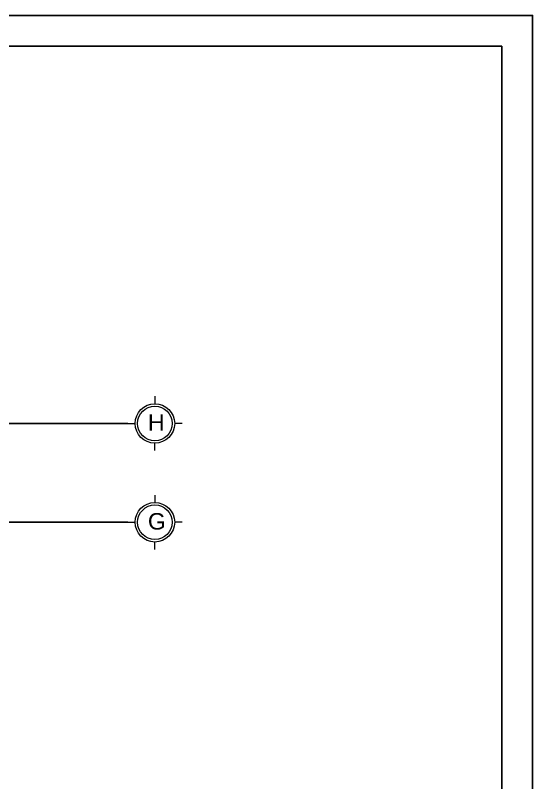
# Model space of a CAD drawing. Extents: x 134921 to 2525442, y -280073 to 23449.
# Drawn here: x 188605 to 204303, y 150 to 23449 of the extents above; entities that cross this region are included whole.
import ezdxf

# ---------------------------------------------------------------- set-up
doc = ezdxf.new("R2010")
doc.units = 0
doc.linetypes.add('X_GRID$0$CENTER', pattern=[2, 1.25, -0.25, 0.25, -0.25])
doc.layers.get('0').update_dxf_attribs({"linetype": 'CONTINUOUS'})
doc.layers.get('Defpoints').update_dxf_attribs({"linetype": 'CONTINUOUS'})
for name, color, linetype, lineweight in [('A-ARROW', 4, 'CONTINUOUS', 20), ('dims', 1, 'CONTINUOUS', 18), ('X_GRID$0$symb', 6, 'CONTINUOUS', 25), ('X_LANDSCAPE$0$CAY', 84, 'CONTINUOUS', 5)]:
    doc.layers.add(name, color=color, linetype=linetype, lineweight=lineweight)
doc.layers.add('frame', color=7, linetype='CONTINUOUS')
doc.layers.add('X_GRID$0$A-GRID 1', color=253, linetype='X_GRID$0$CENTER')
doc.styles.add('TEXT1', font='VHARIAL_1.TTF', dxfattribs={"width": 0.85, "height": 200})

# ---------------------------------------------------------------- blocks, each defined once
blk = doc.blocks.new('trujc')
at = {"layer": 'A-ARROW'}
blk.add_circle((762517, 1254561), 1050, dxfattribs=at)
at = {"layer": 'dims'}
for p, q in [((762517, 1256211), (762517, 1255761)), ((760867, 1254561), (761317, 1254561)), ((764167, 1254561), (763717, 1254561)), ((762517, 1252911), (762517, 1253361))]:
    blk.add_line(p, q, dxfattribs=at)
blk.add_circle((762517, 1254561), 1200, dxfattribs=at)

msp = doc.modelspace()

# ---------------------------------------------------------------- linework, layer by layer
at = {"color": 4}
msp.add_lwpolyline([(137825.171, -24613.545), (203365.318, -24613.545), (203365.318, 22511.027), (137825.171, 22511.027)], close=True, dxfattribs=at)
at = {"layer": 'Defpoints'}
msp.add_lwpolyline([(134920.621, -25556.171), (134920.621, 23448.829), (204303.121, 23448.829), (204303.121, -25556.171), (134920.621, -25556.171)], close=True, dxfattribs=at)
at = {"layer": 'X_GRID$0$A-GRID 1', "ltscale": 10}
for p, q in [((192015.336, 11057.016), (148666.968, 11057.016)), ((192015.336, 8057.016), (148666.968, 8057.016))]:
    msp.add_line(p, q, dxfattribs=at)
at = {"layer": 'X_GRID$0$symb', "ltscale": 2}
msp.add_lwpolyline([(137825.171, 22511.027), (203365.318, 22511.027), (203365.318, -20323.545), (137825.171, -20323.545)], close=True, dxfattribs=at)

# ---------------------------------------------------------------- block references
at = {"layer": 'X_LANDSCAPE$0$CAY', "xscale": 0.5, "yscale": 0.5, "zscale": 0.5}
for p in [(-188418.036, -616223.555), (-188418.036, -619223.555)]:
    msp.add_blockref('trujc', p, dxfattribs=at)

# ---------------------------------------------------------------- texts
at = {"layer": 'frame', "color": 6, "ltscale": 2, "style": 'TEXT1'}
for s, p in [('h', (192627.86, 10835.309)), ('g', (192627.86, 7835.309))]:
    msp.add_text(s, height=500, dxfattribs=at).set_placement(p)

doc.saveas('drawing.dxf')
